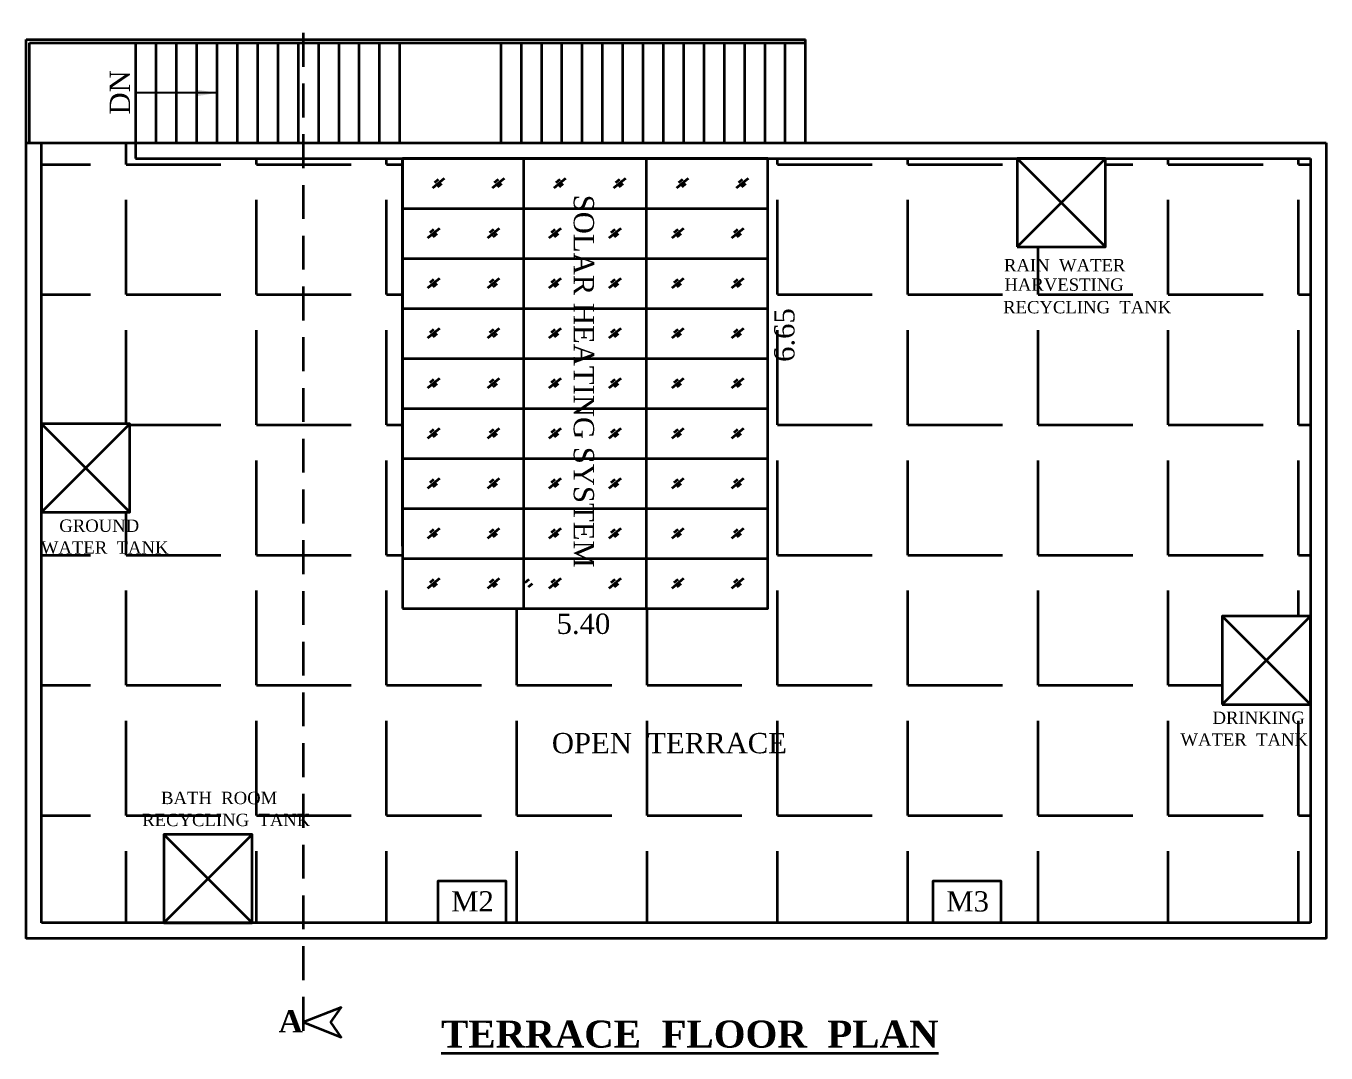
# Model space of a CAD drawing. Header units: metres. Extents: x 147 to 5559, y -3930 to 29.
# Drawn here: x 4050.62 to 4069.83, y -1600.51 to -1585.33 of the extents above; entities that cross this region are included whole.
import ezdxf
from ezdxf.enums import TextEntityAlignment as Align

# ---------------------------------------------------------------- set-up
doc = ezdxf.new("R2010")
doc.units = ezdxf.units.M
doc.header["$MEASUREMENT"] = 0
doc.linetypes.add('DASHED', pattern=[0.75, 0.5, -0.25])
doc.layers.add('BLK_1_FLR_1_ROOF_AREA', color=54, linetype='Continuous')
doc.layers.add('SOLAR_PANEL', color=3, linetype='Continuous')
doc.styles.get("Standard").update_dxf_attribs({"font": 'times.ttf'})
doc.dimstyles.get("Standard").update_dxf_attribs({"dimtxt": 0.3, "dimasz": 0.18, "dimexe": 0.08, "dimexo": 0.5, "dimgap": 0.09, "dimtad": 0, "dimtih": 1, "dimtoh": 1, "dimzin": 0, "dimdsep": 46, "dimtxsty": 'Standard', "dimcen": 0.09, "dimadec": 0, "dimazin": 0, "dimtfac": 1, "dimtofl": 0, "dimtmove": 0, "dimatfit": 3, "dimfxl": 0, "dimtolj": 1, "dimtzin": 0, "dimarcsym": 0})

msp = doc.modelspace()

# ---------------------------------------------------------------- hatches: boundary and pattern name
at = {"lineweight": 35}
h = msp.add_hatch(dxfattribs=at)
h.set_pattern_fill('ANGLE', color=256, scale=7, style=0)
h.set_pattern_definition([(0, (500.477, 62.344), (0, 1.925), [1.4, -0.525]), (90, (500.477, 62.344), (-1.925, 1e-16), [1.4, -0.525])])
h.paths.add_polyline_path([(4061.587, -1593.945), (4056.187, -1593.945), (4056.187, -1587.291), (4054.725, -1587.291), (4054.725, -1598.591), (4069.604, -1598.591), (4069.604, -1595.362), (4068.298, -1595.362), (4068.298, -1594.056), (4069.604, -1594.056), (4069.604, -1587.291), (4066.576, -1587.291), (4066.576, -1588.597), (4065.271, -1588.597), (4065.271, -1587.291), (4061.587, -1587.291)])
h.paths.add_polyline_path([(4052.159, -1591.217), (4052.159, -1592.523), (4050.854, -1592.523), (4050.854, -1598.591), (4052.66, -1598.591), (4052.66, -1597.286), (4053.966, -1597.286), (4053.966, -1598.591), (4054.725, -1598.591), (4054.725, -1587.291), (4052.244, -1587.291), (4052.244, -1587.061), (4050.854, -1587.061), (4050.854, -1587.291), (4050.854, -1591.217)])
h.paths.add_polyline_path([(4058.397, -1594.401), (4059.325, -1594.401), (4059.325, -1593.942), (4058.397, -1593.942)], flags=24)
h.paths.add_polyline_path([(4062.06, -1590.367), (4062.06, -1589.439), (4061.602, -1589.439), (4061.602, -1590.367)], flags=24)
h.paths.add_polyline_path([(4065.047, -1589.012), (4066.896, -1589.012), (4066.896, -1588.732), (4065.047, -1588.732)], flags=24)
h.paths.add_polyline_path([(4065.043, -1589.631), (4067.567, -1589.631), (4067.567, -1589.351), (4065.043, -1589.351)], flags=24)
h.paths.add_polyline_path([(4065.054, -1589.298), (4066.871, -1589.298), (4066.871, -1589.018), (4065.054, -1589.018)], flags=24)
h.paths.add_polyline_path([(4052.321, -1597.21), (4054.845, -1597.21), (4054.845, -1596.93), (4052.321, -1596.93)], flags=9)
h.paths.add_polyline_path([(4067.655, -1596.023), (4069.594, -1596.023), (4069.594, -1595.743), (4067.655, -1595.743)], flags=24)
h.paths.add_polyline_path([(4068.125, -1595.7), (4069.552, -1595.7), (4069.552, -1595.42), (4068.125, -1595.42)], flags=24)
h.paths.add_polyline_path([(4058.318, -1596.167), (4061.867, -1596.167), (4061.867, -1595.707), (4058.318, -1595.707)], flags=24)
h.paths.add_polyline_path([(4052.592, -1596.885), (4054.364, -1596.885), (4054.364, -1596.605), (4052.592, -1596.605)], flags=24)
h.paths.add_polyline_path([(4050.817, -1593.184), (4052.756, -1593.184), (4052.756, -1592.904), (4050.817, -1592.904)], flags=9)
h.paths.add_polyline_path([(4051.082, -1592.861), (4052.33, -1592.861), (4052.33, -1592.581), (4051.082, -1592.581)], flags=24)

# ---------------------------------------------------------------- linework, layer by layer
for p, q in [((4050.624, -1587.061), (4050.624, -1585.536)), ((4050.624, -1585.536), (4062.144, -1585.536)), ((4050.674, -1587.061), (4050.674, -1585.586)), ((4050.674, -1585.586), (4062.144, -1585.586)), ((4052.244, -1585.586), (4052.244, -1587.061)), ((4052.544, -1585.586), (4052.544, -1587.061)), ((4052.844, -1585.586), (4052.844, -1587.061)), ((4053.144, -1585.586), (4053.144, -1587.061)), ((4053.444, -1585.586), (4053.444, -1587.061)), ((4053.744, -1585.586), (4053.744, -1587.061)), ((4054.044, -1585.586), (4054.044, -1587.061)), ((4054.344, -1585.586), (4054.344, -1587.061)), ((4054.644, -1585.586), (4054.644, -1587.061)), ((4054.944, -1585.586), (4054.944, -1587.061)), ((4055.244, -1585.586), (4055.244, -1587.061)), ((4055.544, -1585.586), (4055.544, -1587.061)), ((4055.844, -1585.586), (4055.844, -1587.061)), ((4056.144, -1585.586), (4056.144, -1587.061)), ((4057.644, -1587.061), (4057.644, -1585.586)), ((4057.944, -1587.061), (4057.944, -1585.586)), ((4058.244, -1587.061), (4058.244, -1585.586)), ((4058.544, -1587.061), (4058.544, -1585.586)), ((4058.844, -1587.061), (4058.844, -1585.586)), ((4059.144, -1587.061), (4059.144, -1585.586)), ((4059.444, -1587.061), (4059.444, -1585.586)), ((4059.744, -1587.061), (4059.744, -1585.586)), ((4060.044, -1587.061), (4060.044, -1585.586)), ((4060.344, -1587.061), (4060.344, -1585.586)), ((4060.644, -1587.061), (4060.644, -1585.586)), ((4060.944, -1587.061), (4060.944, -1585.586)), ((4061.244, -1587.061), (4061.244, -1585.586)), ((4061.544, -1587.061), (4061.544, -1585.586)), ((4061.844, -1587.061), (4061.844, -1585.586)), ((4062.144, -1587.061), (4062.144, -1585.536)), ((4050.624, -1587.061), (4069.834, -1587.061)), ((4050.624, -1598.821), (4050.624, -1587.061)), ((4050.854, -1587.291), (4050.854, -1587.061)), ((4052.244, -1587.061), (4052.244, -1587.291)), ((4069.834, -1587.061), (4069.834, -1598.821)), ((4050.854, -1598.591), (4050.854, -1587.291)), ((4052.244, -1587.291), (4069.604, -1587.291)), ((4056.187, -1593.021), (4056.187, -1587.291)), ((4057.98, -1593.945), (4057.98, -1587.291)), ((4059.794, -1593.945), (4059.794, -1587.291)), ((4069.604, -1587.291), (4069.604, -1587.901)), ((4069.604, -1587.291), (4069.604, -1598.591)), ((4056.664, -1587.646), (4056.721, -1587.598)), ((4056.711, -1587.71), (4056.769, -1587.662)), ((4057.548, -1587.646), (4057.606, -1587.598)), ((4057.596, -1587.71), (4057.654, -1587.662)), ((4058.457, -1587.646), (4058.515, -1587.598)), ((4058.505, -1587.71), (4058.562, -1587.662)), ((4059.342, -1587.646), (4059.4, -1587.598)), ((4059.389, -1587.71), (4059.447, -1587.662)), ((4060.271, -1587.646), (4060.329, -1587.598)), ((4060.318, -1587.71), (4060.376, -1587.662)), ((4061.156, -1587.646), (4061.213, -1587.598)), ((4061.203, -1587.71), (4061.261, -1587.662)), ((4056.187, -1588.031), (4061.587, -1588.031)), ((4056.594, -1588.385), (4056.651, -1588.337)), ((4056.641, -1588.449), (4056.699, -1588.401)), ((4057.478, -1588.385), (4057.536, -1588.337)), ((4057.526, -1588.449), (4057.584, -1588.401)), ((4058.387, -1588.385), (4058.445, -1588.337)), ((4058.435, -1588.449), (4058.492, -1588.401)), ((4059.272, -1588.385), (4059.33, -1588.337)), ((4059.319, -1588.449), (4059.377, -1588.401)), ((4060.201, -1588.385), (4060.259, -1588.337)), ((4060.248, -1588.449), (4060.306, -1588.401)), ((4061.086, -1588.385), (4061.143, -1588.337)), ((4061.133, -1588.449), (4061.191, -1588.401)), ((4056.187, -1588.77), (4061.587, -1588.77)), ((4056.594, -1589.125), (4056.651, -1589.077)), ((4056.641, -1589.188), (4056.699, -1589.14)), ((4057.478, -1589.125), (4057.536, -1589.077)), ((4057.526, -1589.188), (4057.584, -1589.14)), ((4058.387, -1589.125), (4058.445, -1589.077)), ((4058.435, -1589.188), (4058.492, -1589.14)), ((4059.272, -1589.125), (4059.33, -1589.077)), ((4059.319, -1589.188), (4059.377, -1589.14)), ((4060.201, -1589.125), (4060.259, -1589.077)), ((4060.248, -1589.188), (4060.306, -1589.14)), ((4061.086, -1589.125), (4061.143, -1589.077)), ((4061.133, -1589.188), (4061.191, -1589.14)), ((4056.187, -1589.509), (4061.587, -1589.509)), ((4056.594, -1589.864), (4056.651, -1589.816)), ((4057.478, -1589.864), (4057.536, -1589.816)), ((4058.387, -1589.864), (4058.445, -1589.816)), ((4059.272, -1589.864), (4059.33, -1589.816)), ((4060.201, -1589.864), (4060.259, -1589.816)), ((4061.086, -1589.864), (4061.143, -1589.816)), ((4056.641, -1589.928), (4056.699, -1589.88)), ((4057.526, -1589.928), (4057.584, -1589.88)), ((4058.435, -1589.928), (4058.492, -1589.88)), ((4059.319, -1589.928), (4059.377, -1589.88)), ((4060.248, -1589.928), (4060.306, -1589.88)), ((4061.133, -1589.928), (4061.191, -1589.88)), ((4056.187, -1590.249), (4061.587, -1590.249)), ((4056.594, -1590.603), (4056.651, -1590.555)), ((4057.478, -1590.603), (4057.536, -1590.555)), ((4058.387, -1590.603), (4058.445, -1590.555)), ((4059.272, -1590.603), (4059.33, -1590.555)), ((4060.201, -1590.603), (4060.259, -1590.555)), ((4061.086, -1590.603), (4061.143, -1590.555)), ((4056.641, -1590.667), (4056.699, -1590.619)), ((4057.526, -1590.667), (4057.584, -1590.619)), ((4058.435, -1590.667), (4058.492, -1590.619)), ((4059.319, -1590.667), (4059.377, -1590.619)), ((4060.248, -1590.667), (4060.306, -1590.619)), ((4061.133, -1590.667), (4061.191, -1590.619)), ((4056.187, -1590.988), (4061.587, -1590.988)), ((4056.594, -1591.343), (4056.651, -1591.295)), ((4057.478, -1591.343), (4057.536, -1591.295)), ((4058.387, -1591.343), (4058.445, -1591.295)), ((4059.272, -1591.343), (4059.33, -1591.295)), ((4060.201, -1591.343), (4060.259, -1591.295)), ((4061.086, -1591.343), (4061.143, -1591.295)), ((4056.641, -1591.406), (4056.699, -1591.358)), ((4057.526, -1591.406), (4057.584, -1591.358)), ((4058.435, -1591.406), (4058.492, -1591.358)), ((4059.319, -1591.406), (4059.377, -1591.358)), ((4060.248, -1591.406), (4060.306, -1591.358)), ((4061.133, -1591.406), (4061.191, -1591.358)), ((4056.187, -1591.727), (4061.587, -1591.727)), ((4056.594, -1592.082), (4056.651, -1592.034)), ((4056.641, -1592.146), (4056.699, -1592.098)), ((4057.478, -1592.082), (4057.536, -1592.034)), ((4057.526, -1592.146), (4057.584, -1592.098)), ((4058.387, -1592.082), (4058.445, -1592.034)), ((4058.435, -1592.146), (4058.492, -1592.098)), ((4059.272, -1592.082), (4059.33, -1592.034)), ((4059.319, -1592.146), (4059.377, -1592.098)), ((4060.201, -1592.082), (4060.259, -1592.034)), ((4060.248, -1592.146), (4060.306, -1592.098)), ((4061.086, -1592.082), (4061.143, -1592.034)), ((4061.133, -1592.146), (4061.191, -1592.098)), ((4056.187, -1592.467), (4061.587, -1592.467)), ((4056.187, -1593.021), (4056.187, -1592.521)), ((4056.594, -1592.821), (4056.651, -1592.773)), ((4056.641, -1592.885), (4056.699, -1592.837)), ((4057.478, -1592.821), (4057.536, -1592.773)), ((4057.526, -1592.885), (4057.584, -1592.837)), ((4058.387, -1592.821), (4058.445, -1592.773)), ((4058.435, -1592.885), (4058.492, -1592.837)), ((4059.272, -1592.821), (4059.33, -1592.773)), ((4059.319, -1592.885), (4059.377, -1592.837)), ((4060.201, -1592.821), (4060.259, -1592.773)), ((4060.248, -1592.885), (4060.306, -1592.837)), ((4061.086, -1592.821), (4061.143, -1592.773)), ((4061.133, -1592.885), (4061.191, -1592.837)), ((4056.187, -1593.206), (4061.587, -1593.206)), ((4056.187, -1593.206), (4061.587, -1593.206)), ((4056.594, -1593.561), (4056.651, -1593.513)), ((4056.641, -1593.624), (4056.699, -1593.576)), ((4057.478, -1593.561), (4057.536, -1593.513)), ((4057.526, -1593.624), (4057.584, -1593.576)), ((4058.001, -1593.561), (4058.059, -1593.513)), ((4058.049, -1593.624), (4058.106, -1593.576)), ((4058.387, -1593.561), (4058.445, -1593.513)), ((4058.435, -1593.624), (4058.492, -1593.576)), ((4059.272, -1593.561), (4059.33, -1593.513)), ((4059.319, -1593.624), (4059.377, -1593.576)), ((4060.201, -1593.561), (4060.259, -1593.513)), ((4060.248, -1593.624), (4060.306, -1593.576)), ((4061.086, -1593.561), (4061.143, -1593.513)), ((4061.133, -1593.624), (4061.191, -1593.576)), ((4069.604, -1598.591), (4050.854, -1598.591)), ((4069.834, -1598.821), (4050.624, -1598.821))]:
    msp.add_line(p, q, dxfattribs=at)
at = {"lineweight": 35, "ltscale": 0.5}
for p, q in [((4065.271, -1587.291), (4066.576, -1588.597)), ((4065.271, -1588.597), (4066.576, -1587.291)), ((4050.854, -1591.217), (4052.159, -1592.523)), ((4050.854, -1592.523), (4052.159, -1591.217)), ((4068.298, -1594.056), (4069.604, -1595.362)), ((4068.298, -1595.362), (4069.604, -1594.056)), ((4052.66, -1597.286), (4053.966, -1598.591)), ((4052.66, -1598.591), (4053.966, -1597.286))]:
    msp.add_line(p, q, dxfattribs=at)
at = {"linetype": 'DASHED', "lineweight": 35}
msp.add_lwpolyline([(4054.725, -1600.186), (4054.725, -1584.914)], dxfattribs=at)
at = {"lineweight": 35}
for points in [[(4056.187, -1593.945), (4061.587, -1593.945), (4061.587, -1587.291), (4056.187, -1587.291), (4056.187, -1593.945)], [(4056.633, -1587.728), (4056.808, -1587.582)], [(4057.517, -1587.728), (4057.693, -1587.582)], [(4058.426, -1587.728), (4058.602, -1587.582)], [(4059.311, -1587.728), (4059.487, -1587.582)], [(4060.24, -1587.728), (4060.415, -1587.582)], [(4061.125, -1587.728), (4061.3, -1587.582)], [(4056.563, -1588.467), (4056.738, -1588.321)], [(4057.447, -1588.467), (4057.623, -1588.321)], [(4058.356, -1588.467), (4058.532, -1588.321)], [(4059.241, -1588.467), (4059.417, -1588.321)], [(4060.17, -1588.467), (4060.345, -1588.321)], [(4061.055, -1588.467), (4061.23, -1588.321)], [(4056.563, -1589.207), (4056.738, -1589.061)], [(4057.447, -1589.207), (4057.623, -1589.061)], [(4058.356, -1589.207), (4058.532, -1589.061)], [(4059.241, -1589.207), (4059.417, -1589.061)], [(4060.17, -1589.207), (4060.345, -1589.061)], [(4061.055, -1589.207), (4061.23, -1589.061)], [(4056.563, -1589.946), (4056.738, -1589.8)], [(4057.447, -1589.946), (4057.623, -1589.8)], [(4058.356, -1589.946), (4058.532, -1589.8)], [(4059.241, -1589.946), (4059.417, -1589.8)], [(4060.17, -1589.946), (4060.345, -1589.8)], [(4061.055, -1589.946), (4061.23, -1589.8)], [(4056.563, -1590.685), (4056.738, -1590.539)], [(4057.447, -1590.685), (4057.623, -1590.539)], [(4058.356, -1590.685), (4058.532, -1590.539)], [(4059.241, -1590.685), (4059.417, -1590.539)], [(4060.17, -1590.685), (4060.345, -1590.539)], [(4061.055, -1590.685), (4061.23, -1590.539)], [(4056.563, -1591.425), (4056.738, -1591.279)], [(4057.447, -1591.425), (4057.623, -1591.279)], [(4058.356, -1591.425), (4058.532, -1591.279)], [(4059.241, -1591.425), (4059.417, -1591.279)], [(4060.17, -1591.425), (4060.345, -1591.279)], [(4061.055, -1591.425), (4061.23, -1591.279)], [(4056.563, -1592.164), (4056.738, -1592.018)], [(4057.447, -1592.164), (4057.623, -1592.018)], [(4058.356, -1592.164), (4058.532, -1592.018)], [(4059.241, -1592.164), (4059.417, -1592.018)], [(4060.17, -1592.164), (4060.345, -1592.018)], [(4061.055, -1592.164), (4061.23, -1592.018)], [(4056.563, -1592.903), (4056.738, -1592.757)], [(4057.447, -1592.903), (4057.623, -1592.757)], [(4058.356, -1592.903), (4058.532, -1592.757)], [(4059.241, -1592.903), (4059.417, -1592.757)], [(4060.17, -1592.903), (4060.345, -1592.757)], [(4061.055, -1592.903), (4061.23, -1592.757)], [(4056.563, -1593.643), (4056.738, -1593.497)], [(4057.447, -1593.643), (4057.623, -1593.497)], [(4058.356, -1593.643), (4058.532, -1593.497)], [(4059.241, -1593.643), (4059.417, -1593.497)], [(4060.17, -1593.643), (4060.345, -1593.497)], [(4061.055, -1593.643), (4061.23, -1593.497)], [(4054.725, -1600.059), (4055.279, -1600.278), (4055.129, -1600.06), (4055.28, -1599.841), (4054.725, -1600.059)]]:
    msp.add_lwpolyline(points, dxfattribs=at)
at = {"lineweight": 35, "ltscale": 0.5}
for points in [[(4065.271, -1588.597), (4066.576, -1588.597), (4066.576, -1587.291), (4065.271, -1587.291)], [(4050.854, -1592.523), (4052.159, -1592.523), (4052.159, -1591.217), (4050.854, -1591.217)], [(4068.298, -1595.362), (4069.604, -1595.362), (4069.604, -1594.056), (4068.298, -1594.056)], [(4052.66, -1598.591), (4053.966, -1598.591), (4053.966, -1597.286), (4052.66, -1597.286)]]:
    msp.add_lwpolyline(points, close=True, dxfattribs=at)
at = {"lineweight": 35}
for points in [[(4056.715, -1598.591), (4056.715, -1597.971), (4057.715, -1597.971), (4057.715, -1598.591)], [(4064.031, -1598.591), (4064.031, -1597.971), (4065.031, -1597.971), (4065.031, -1598.591)]]:
    msp.add_lwpolyline(points, close=True, dxfattribs=at)
at = {"layer": 'BLK_1_FLR_1_ROOF_AREA', "color": 54}
msp.add_lwpolyline([(4069.834, -1587.061), (4050.624, -1587.061), (4050.624, -1598.821), (4069.834, -1598.821)], close=True, dxfattribs=at)
at = {"layer": 'SOLAR_PANEL', "color": 3}
msp.add_lwpolyline([(4056.187, -1593.945), (4061.587, -1593.945), (4061.587, -1587.291), (4056.187, -1587.291), (4056.187, -1593.945)], dxfattribs=at)

# ---------------------------------------------------------------- texts
at = {"lineweight": 35}
for s, rotation, p in [('DN', 90, (4052.011, -1586.316)), ('SOLAR HEATING SYSTEM', 270, (4058.867, -1590.585)), ('6.65', 90, (4061.831, -1589.903))]:
    msp.add_text(s, height=0.3, rotation=rotation, dxfattribs=at).set_placement(p, align=Align.MIDDLE)
for s, height, p in [('RAIN  WATER', 0.18274, (4065.972, -1588.872)), ('HARVESTING', 0.1827, (4065.963, -1589.158)), ('RECYCLING  TANK', 0.18274, (4066.305, -1589.491)), ('GROUND', 0.1827, (4051.706, -1592.721)), ('WATER  TANK', 0.18274, (4051.786, -1593.044)), ('5.40', 0.3, (4058.861, -1594.171)), ('DRINKING', 0.1827, (4068.839, -1595.56)), ('WATER  TANK', 0.18274, (4068.625, -1595.883)), ('BATH  ROOM', 0.1827, (4053.478, -1596.745)), ('RECYCLING  TANK', 0.18274, (4053.583, -1597.07))]:
    msp.add_text(s, height=height, dxfattribs=at).set_placement(p, align=Align.MIDDLE)
for s, p in [('OPEN  TERRACE', (4058.394, -1596.084)), ('M2', (4056.907, -1598.423)), ('M3', (4064.224, -1598.423))]:
    msp.add_text(s, height=0.3, dxfattribs=at).set_placement(p)
at = {"lineweight": 35, "insert": (4054.355, -1599.881), "char_height": 0.33, "width": 13.34331, "attachment_point": 1}
msp.add_mtext('{\\fTimes New Roman|b1|i0|c0|p18;A}', dxfattribs=at)
at = {"linetype": 'ByBlock', "lineweight": 35, "insert": (4056.758, -1600.035), "char_height": 0.4, "width": 13.34331, "attachment_point": 1}
msp.add_mtext('{\\fTimes New Roman|b1|i0|c0|p18;\\LTERRACE  FLOOR  PLAN}', dxfattribs=at)

# ---------------------------------------------------------------- leaders
at = {"lineweight": 35}
msp.add_leader([(4053.444, -1586.324), (4052.244, -1586.324)], dimstyle='Standard', override={"dimasz": 0.3, "dimgap": 0.09, "dimtad": 0}, dxfattribs=at)

doc.saveas('drawing.dxf')
